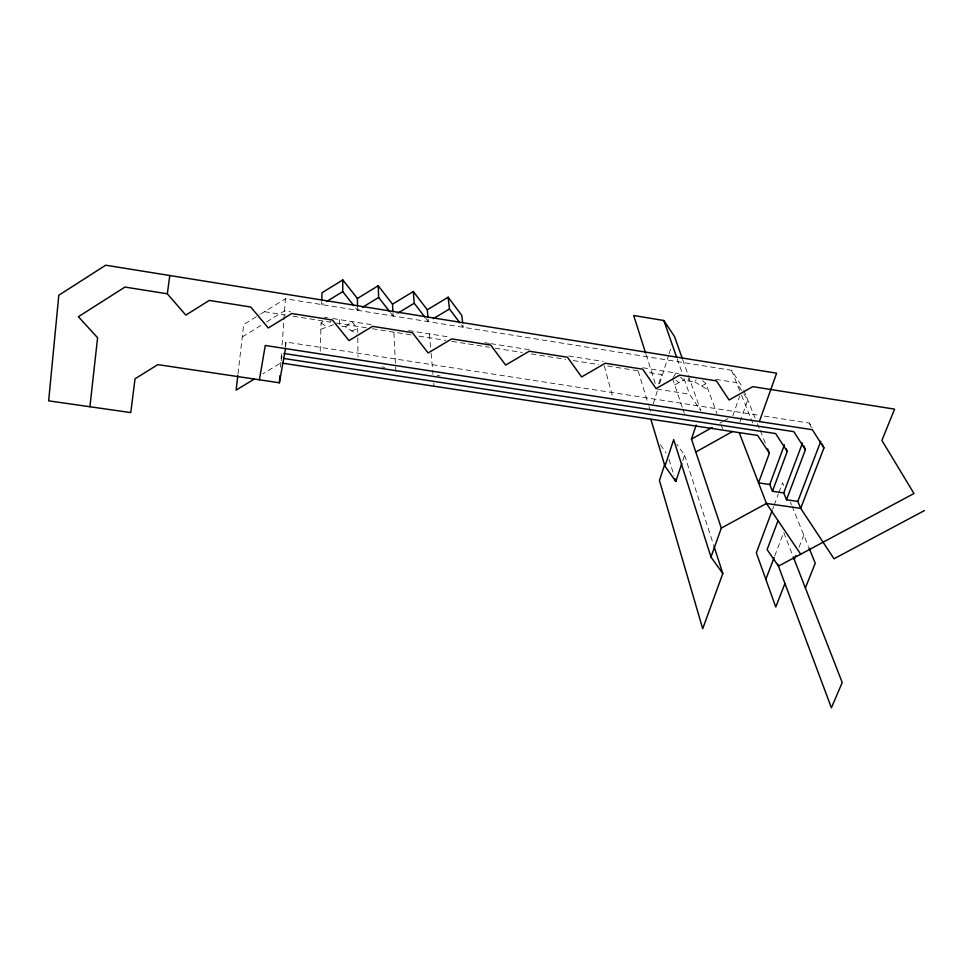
<?xml version="1.0" encoding="UTF-8"?>
<svg xmlns="http://www.w3.org/2000/svg" width="973" height="973" viewBox="0 0 973 973"><rect width="100%" height="100%" fill="white"/><g stroke="black" fill="none" stroke-linecap="round" stroke-linejoin="round"><path stroke-width="0.73" stroke-dasharray="4.87 3.65" d="M339.504 319.606L339.443 325.821L345.549 326.782L356.556 334.177M320.214 351.217L321.078 322.914L323.17 321.175M321.735 301.606L321.637 304.561L324.118 303.041M285.588 347.276L285.94 342.034L758.344 415.167M280.504 367.174L281.659 351.022M282.085 345.074L283.8 321.285M283.897 319.801L285.405 298.76L731.562 370.299L742.691 387.376M237.996 373.863L243.7 324.532L259.596 314.717M282.048 355.948L280.808 362.917L262.929 373.79M285.174 346.315L285.94 342.034M658.697 383.812L661.628 374.544L646.644 372.173M653.26 403.819L657.334 390.939M659.597 383.776L668.646 355.157M669.096 353.722L671.358 346.57M682.73 460.74L684.566 455.218L677.038 444.418M732.803 415.909L739.723 395.938M740.088 421.771L747.75 399.854L743.737 393.712M772.574 509.414L773.632 506.617M774.155 505.218L778.339 494.004M778.862 492.606L782.535 482.803L784.214 486.926M774.703 556.07L783.727 532.413L792.703 555.449M799.04 547.3L803.807 535.089M680.395 377.135L683.703 380.212L694.844 381.963L696.145 379.798M673.219 377.366L675.98 373.036L679.288 376.113M345.549 326.782L351.618 321.54L357.711 328.704L357.76 332.486M260.825 313.951L285.405 298.76M242.265 336.938L261.482 325.091M266.602 321.941L284.542 310.886L290.526 311.834M355.68 307.991L357.541 310.326L360.022 308.806M390.392 312.54L393.104 316.03L396.826 313.768M425.688 318.22L428.339 321.674L430.82 320.178M719.886 423.158L722.477 421.698M723.766 420.981L728.923 418.074M701.557 386.013L705.948 383.715L716.967 413.586M674.678 384.809L683.703 380.212M351.642 330.881L357.711 328.704M320.895 329.202L333.338 324.848L329.92 320.749M764.352 416.103L809.341 423.073L812.394 427.913M381.708 366.943L384.7 367.405M437.157 375.456L440.161 375.919M657.03 389.115L689.516 394.187L700.074 409.779M264.486 311.688L285.466 315.009M292.958 316.201L330.431 322.124M336.427 323.072L366.395 327.816M372.391 328.765L411.36 334.931M418.852 336.123L445.829 340.392M451.813 341.341L489.285 347.264M495.281 348.212L522.258 352.494M531.246 353.917L565.714 359.365M573.206 360.557L598.687 364.583M607.675 366.006L640.648 371.224M324.41 317.21L327.354 317.685M332.754 318.536L371.929 324.763M408.587 330.577L448.881 336.974M484.822 342.691L489.31 343.396M490.806 343.639L532.742 350.292M568.682 355.996L603.126 361.469M642.715 367.758L678.74 373.474M715.714 379.348L736.525 382.657L742.934 392.484M694.844 381.963L708.295 390.088M675.87 380.467L679.215 382.498M321.078 322.914L327.135 327.013M702.591 380.65L705.948 383.715M461.53 324.994L463.257 327.281L462.88 324.301M660.387 444.722L666.104 452.834M809.341 423.073L811.774 428.388M790.368 502.068L791.487 504.817M792.046 506.191L808.381 546.34M743.81 390.149L755.145 418.086M757.42 423.705L759.706 429.312M760.266 430.711L765.386 443.335M731.562 370.299L740.988 393.761M741.535 395.16L752.688 422.927M721.054 424.642L722.586 428.789M682.632 359.451L700.876 410.983M688.385 378.57L689.273 381.088M677.172 358.757L682.109 372.927M684.08 378.594L689.516 394.187M672.538 378.436L682.377 407.699M682.864 409.122L684.311 413.416M684.566 455.218L713.489 544.698M646.048 354.476L656.106 386.22M669.01 459.305L674.107 475.919M638.215 371.102L648.577 405.267M649.003 406.69L650.73 412.382M604.306 365.86L613.355 399.465M428.084 318.706L428.339 321.674M429.409 333.885L430.99 351.825M431.124 353.321L432.961 374.252M433.751 383.228L434.019 386.208M392.958 313.063L393.104 316.03M393.919 332.693L396.06 375.992M357.505 307.359L357.541 310.326M357.809 337.935L357.991 357.042"/><path stroke-width="1.46" d="M353.831 305.644L342.715 291.632L342.8 279.944L322.002 292.739L321.771 300.134M759.354 421.552L776.624 373.194L105.68 265.203L58.806 295.257L48.65 400.852L130.759 412.588L135.04 378.765L157.845 364.62L279.385 382.79L279.896 375.687M89.917 406.75L97.592 337.753L78.375 316.699L124.97 287.071L167.332 293.797L185.807 315.106L209.256 300.438L250.73 307.018L268.268 327.986L291.766 313.525L332.389 319.971L349.027 340.611L372.574 326.344L412.357 332.657L428.144 352.968L451.727 338.896L490.708 345.087L505.656 365.082L529.276 351.204L567.466 357.261L581.623 376.952L605.267 363.245L642.703 369.193L656.082 388.592L679.75 375.067L716.444 380.881L729.081 400L752.761 386.646L894.564 409.134L881.903 440.428L913.988 493.493L778.485 566.128L767.101 549.623L778.047 520.652M237.826 375.347L236.123 390.112L254.002 379.239M167.332 293.797L169.788 275.517M259.39 379.798L265.276 345.476L812.382 429.725L823.912 447.945L800.694 508.356L834.007 558.77L924.35 510.63M279.385 382.79L285.503 348.589M664.973 463.61L659.439 480.504L702.713 628.728L722.805 573.511L713.963 546.133M681.805 463.501L675.809 481.453L664.973 466.176L673.681 439.614L710.971 557.043L722.805 573.511M710.971 557.043L721.309 528.108L691.475 439.103L696.182 425.043M767.661 448.942L769.375 453.15L758.526 482.863L769.777 484.505L772.453 491.28L783.727 492.91L786.5 499.781L797.811 501.411L800.694 508.356L766.444 503.467L721.309 528.108M769.777 484.505L784.433 444.819M772.453 491.28L787.242 451.448L786.123 448.796M772.051 510.813L756.337 552.846L775.773 607.03L784.943 583.496M783.727 492.91L802.47 443.043M786.5 499.781L805.413 449.708L803.649 445.707M765.836 579.3L774.18 557.444M797.811 501.411L820.823 441.231M794.284 559.524L795.878 555.449M805.376 587.972L815.24 563.209L808.952 547.738M326.6 301.521L342.715 291.632M357.492 305.875L357.419 298.48L378.229 285.746L392.52 304.16L392.885 311.579M362.503 307.298L378.631 297.47L378.229 285.746M392.52 304.16L413.343 291.511L427.293 309.791L427.95 317.222M398.066 313.014L414.218 303.248L413.343 291.511M427.293 309.791L448.139 297.215L461.761 315.361L462.698 322.805M433.313 318.682L449.465 308.976L448.139 297.215M691.475 439.103L712.139 427.5M695.817 452.019L732.45 431.538M283.897 353.467L793.834 431.659L805.413 449.708M283.836 358.478L775.615 433.557L787.242 451.448M282.304 363.148L757.699 435.43L769.375 453.15M682.134 358.015L674.532 336.549L663.841 320.506L633.703 315.52L645.598 353.029M342.8 279.944L357.419 298.48M378.631 297.47L389.48 311.384M414.218 303.248L424.812 317.064M449.465 308.976L459.815 322.695M800.706 554.221L766.444 503.467L739.273 432.742M822.063 443.919L823.912 447.945M793.226 556.811L842.229 682.523L831.404 707.797L777.768 564.304M663.841 320.506L676.673 357.346M674.958 478.68L675.809 481.453M650.888 419.399L664.973 466.176"/></g></svg>
